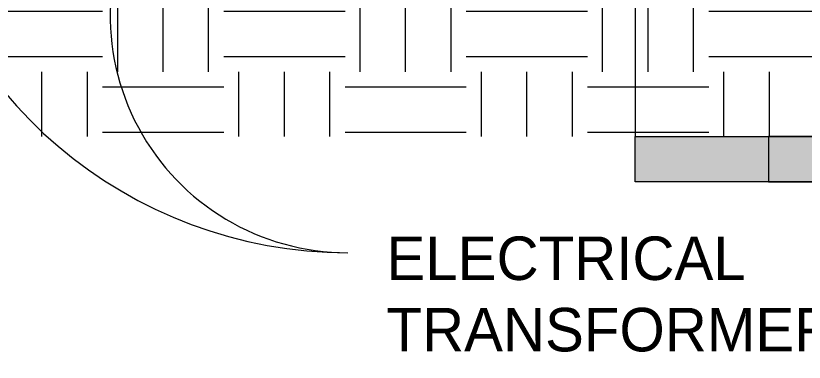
# Model space of a CAD drawing. Header units: inches. Extents: x 20273 to 40654, y -355 to 835.
# Drawn here: x 25691.2 to 26003.3, y -169.1 to -31.8 of the extents above; entities that cross this region are included whole.
import ezdxf

# ---------------------------------------------------------------- set-up
doc = ezdxf.new("R2010")
doc.units = ezdxf.units.IN
doc.header["$MEASUREMENT"] = 0
for name, color, linetype, lineweight in [('C-TOPO', 7, 'Continuous', 13), ('G-ANNO-SYMB', 111, 'Continuous', 9), ('G-ANNO-TEXT', 231, 'Continuous', 9)]:
    doc.layers.add(name, color=color, linetype=linetype, lineweight=lineweight)
doc.styles.add('Century Gothic_1', font='GOTHIC.TTF', dxfattribs={"height": 17.245342})
pattern_1 = [(0, (27645.49, 0), (48, 48), [48, -48]), (0, (27645.49, 18), (48, 48), [48, -48]), (0, (27645.49, 36), (48, 48), [48, -48]), (90, (27651.49, 42), (-48, 48), [48, -48]), (90, (27669.49, 42), (-48, 48), [48, -48]), (90, (27687.49, 42), (-48, 48), [48, -48])]

# ---------------------------------------------------------------- blocks, each defined once
blk = doc.blocks.new('Section - 3_32_ x 3_8_-18514-Elevation - South')
at = {"layer": 'G-ANNO-SYMB'}
blk.add_hatch(color=256, dxfattribs=at).paths.add_polyline_path([(22946.16, -79.66), (22874.16, -79.66), (22874.16, -97.66), (22946.16, -97.66)], flags=0)
for p, q in [((22874.16, -97.66), (22874.16, -79.66)), ((22874.16, -79.66), (22946.16, -79.66)), ((22946.16, -79.66), (22946.16, -97.66)), ((22946.16, -97.66), (22874.16, -97.66))]:
    blk.add_line(p, q, dxfattribs=at)

msp = doc.modelspace()

# ---------------------------------------------------------------- hatches: boundary and pattern name
at = {"layer": 'C-TOPO', "lineweight": 9}
h = msp.add_hatch(dxfattribs=at)
h.set_pattern_fill('FP_13', color=8, style=0, pattern_type=2)
h.set_pattern_definition(pattern_1)
h.paths.add_polyline_path([(25209.8, -79.71), (25873.22, -79.71), (25873.22, 0), (25120.35, 0), (25120.35, -79.71), (25179.77, -79.71)], flags=0)
h = msp.add_hatch(dxfattribs=at)
h.set_pattern_fill('FP_13', color=8, style=0, pattern_type=2)
h.set_pattern_definition(pattern_1)
h.paths.add_polyline_path([(25945.22, -79.71), (25945.22, 0), (25873.22, 0), (25873.22, -79.71), (25932.62, -79.71)], flags=0)
h = msp.add_hatch(dxfattribs=at)
h.set_pattern_fill('FP_13', color=8, style=0, pattern_type=2)
h.set_pattern_definition(pattern_1)
h.paths.add_polyline_path([(26665.5, -79.71), (26665.5, 0), (25945.22, 0), (25945.22, -79.71), (26618.73, -79.71)], flags=0)

# ---------------------------------------------------------------- linework, layer by layer
at = {"layer": 'G-ANNO-SYMB'}
msp.add_line((25936.36, 449.8), (25936.36, -79.66), dxfattribs=at)
at = {"layer": 'G-ANNO-TEXT', "color": 137}
for centre, radius, start in [((25822.58, 51.14), 176.84, 189.15), ((25822.58, -31.65), 94.05, 146.4578)]:
    msp.add_arc(centre, radius, start, 270, dxfattribs=at)

# ---------------------------------------------------------------- block references
at = {"layer": 'G-ANNO-SYMB'}
msp.add_blockref('Section - 3_32_ x 3_8_-18514-Elevation - South', (3062.21, 0), dxfattribs=at)
at = {"layer": 'G-ANNO-SYMB', "extrusion": (0, 0, -1)}
msp.add_blockref('Section - 3_32_ x 3_8_-18514-Elevation - South', (-48935.32, 0), dxfattribs=at)

# ---------------------------------------------------------------- texts
at = {"layer": 'G-ANNO-TEXT', "color": 137, "insert": (25837.94, -119.29), "char_height": 17.2453, "width": 213.84, "attachment_point": 1, "line_spacing_factor": 0.984117, "style": 'Century Gothic_1', "bg_fill": 3, "box_fill_scale": 1.25, "bg_fill_color": 0, "bg_fill_transparency": 0}
msp.add_mtext('ELECTRICAL\\PTRANSFORMERS', dxfattribs=at)

doc.saveas('drawing.dxf')
